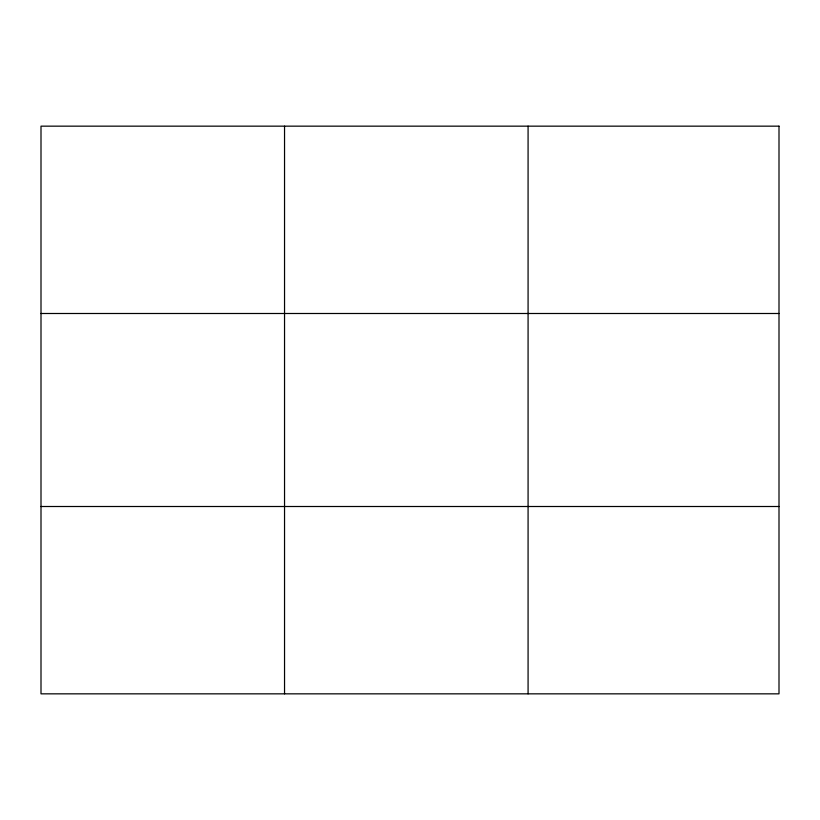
<?xml version="1.0" encoding="UTF-8"?>
<svg xmlns="http://www.w3.org/2000/svg" width="820" height="820" viewBox="0 0 820 820"><rect width="100%" height="100%" fill="white"/><g stroke="black" fill="none" stroke-linecap="round" stroke-linejoin="round"><path stroke-width="1.23" d="M284.54 126.157L284.54 693.843M528.08 126.157L528.08 693.843M41 313.496L779 313.496M41 506.504L779 506.504M779 126.157L779 693.843L41 693.843L41 126.157L779 126.157"/></g></svg>
